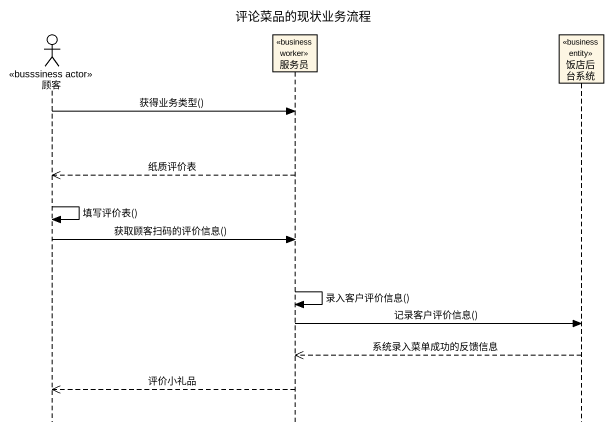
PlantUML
@startuml
title 评论菜品的现状业务流程
hide footbox
actor 顾客 <<busssiness actor>>
participant 服务员 <<business worker>>
participant 饭店后台系统 <<business entity>>

顾客 -> 服务员 : 获得业务类型()
服务员 -->> 顾客 : 纸质评价表
顾客 -> 顾客 : 填写评价表()
顾客 -> 服务员 : 获取顾客扫码的评价信息()
服务员 -> 服务员 : 录入客户评价信息()
服务员 -> 饭店后台系统 : 记录客户评价信息()
饭店后台系统 -->> 服务员 : 系统录入菜单成功的反馈信息
服务员 -->> 顾客 : 评价小礼品
@enduml
